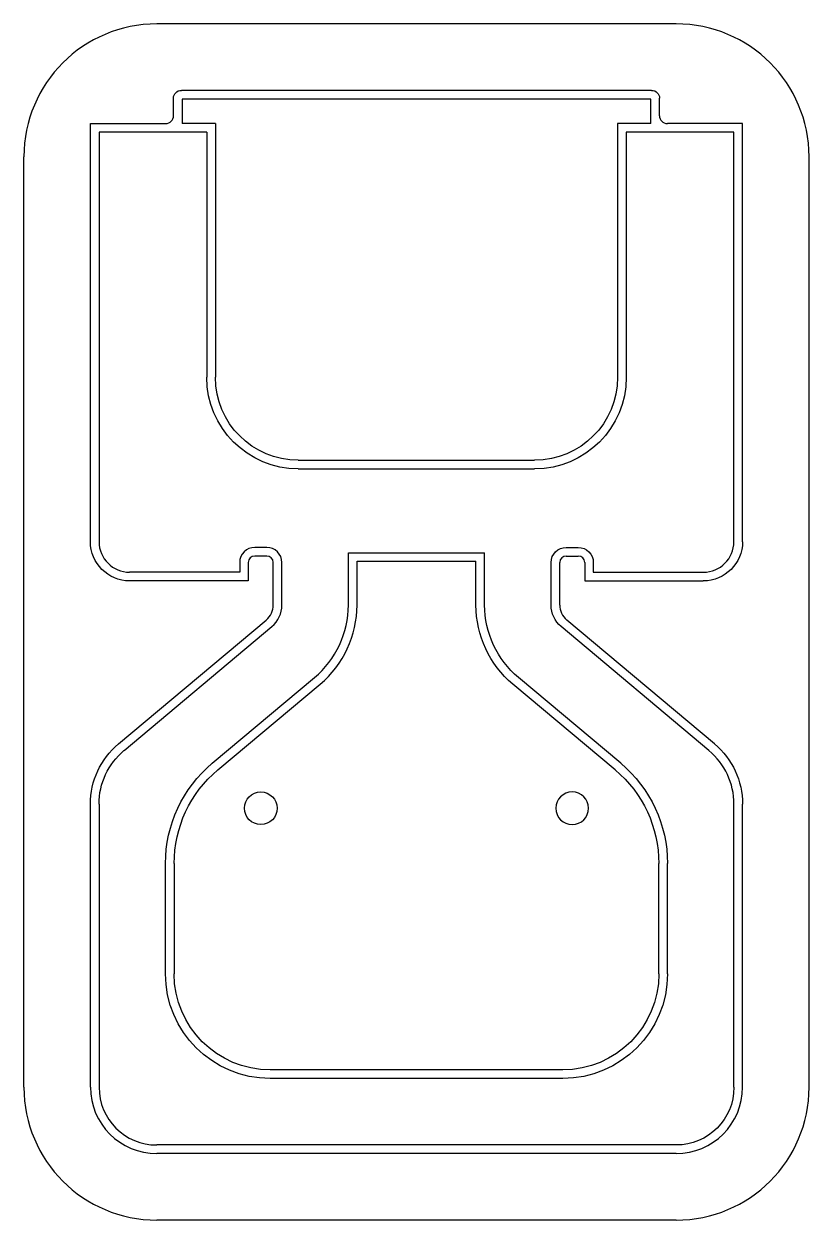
# Model space of a CAD drawing. Extents: x 102 to 702, y 25 to 939.
import ezdxf

# ---------------------------------------------------------------- set-up
doc = ezdxf.new("R2010")
doc.units = 0
doc.header["$LTSCALE"] = 12.7
doc.layers.add('VISIBLE', color=7, linetype='CONTINUOUS')

msp = doc.modelspace()

# ---------------------------------------------------------------- linework, layer by layer
at = {"layer": 'VISIBLE'}
for p, q in [((600.62, 939.26), (203.82, 939.26)), ((581.92, 888.46), (222.52, 888.46)), ((216.52, 869.06), (216.52, 882.46)), ((223.13, 881.85), (223.13, 863.06)), ((581.32, 881.85), (223.13, 881.85)), ((581.32, 863.06), (581.32, 881.85)), ((587.92, 869.06), (587.92, 882.46)), ((153.02, 543.46), (153.02, 863.06)), ((153.02, 863.06), (210.52, 863.06)), ((248.53, 863.06), (223.13, 863.06)), ((248.53, 863.06), (248.53, 669.11)), ((555.92, 863.06), (555.92, 669.11)), ((581.32, 863.06), (555.92, 863.06)), ((651.42, 863.06), (593.92, 863.06)), ((651.42, 543.46), (651.42, 863.06)), ((159.63, 856.45), (159.63, 543.46)), ((241.92, 856.45), (159.63, 856.45)), ((241.92, 856.45), (241.92, 669.11)), ((562.52, 856.45), (562.52, 669.11)), ((644.82, 856.45), (562.52, 856.45)), ((644.82, 543.46), (644.82, 856.45)), ((102.22, 126.46), (102.22, 837.66)), ((702.22, 126.46), (702.22, 837.66)), ((311.92, 605.72), (492.52, 605.72)), ((311.92, 599.11), (492.52, 599.11)), ((287.75, 539.11), (278.7, 539.11)), ((287.75, 532.51), (278.7, 532.51)), ((350.15, 535.05), (454.29, 535.05)), ((350.15, 495.05), (350.15, 535.05)), ((454.29, 495.05), (454.29, 535.05)), ((516.7, 539.11), (525.75, 539.11)), ((516.7, 532.51), (525.75, 532.51)), ((267.09, 527.51), (267.09, 520.06)), ((273.7, 527.51), (273.7, 513.46)), ((292.75, 495.05), (292.75, 527.51)), ((299.35, 495.05), (299.35, 527.51)), ((356.76, 495.05), (356.76, 528.45)), ((356.76, 528.45), (447.69, 528.45)), ((447.69, 495.05), (447.69, 528.45)), ((505.09, 495.05), (505.09, 527.51)), ((511.7, 495.05), (511.7, 527.51)), ((530.75, 527.51), (530.75, 513.46)), ((537.35, 527.51), (537.35, 520.06)), ((267.09, 520.06), (183.02, 520.06)), ((273.7, 513.46), (183.02, 513.46)), ((530.75, 513.46), (621.42, 513.46)), ((537.35, 520.06), (621.42, 520.06)), ((174.46, 388.8), (287.39, 483.56)), ((178.7, 383.74), (291.63, 478.5)), ((625.75, 383.74), (512.81, 478.5)), ((629.99, 388.8), (517.06, 483.56)), ((246.15, 374.02), (324.29, 439.59)), ((558.3, 374.02), (480.16, 439.59)), ((250.39, 368.96), (328.53, 434.53)), ((554.05, 368.96), (475.91, 434.53)), ((153.02, 126.46), (153.02, 342.84)), ((159.63, 342.84), (159.63, 126.46)), ((644.82, 126.46), (644.82, 342.84)), ((651.42, 126.46), (651.42, 342.84)), ((210.43, 213.06), (210.43, 297.42)), ((217.03, 297.42), (217.03, 213.06)), ((587.41, 213.06), (587.41, 297.42)), ((594.02, 213.06), (594.02, 297.42)), ((514.02, 139.67), (290.43, 139.67)), ((514.02, 133.06), (290.43, 133.06)), ((600.62, 82.26), (203.82, 82.26)), ((600.62, 75.66), (203.82, 75.66)), ((600.62, 24.86), (203.82, 24.86))]:
    msp.add_line(p, q, dxfattribs=at)
msp.add_circle((283.22, 339.67), 12.5, dxfattribs=at)
at = {"layer": 'VISIBLE', "extrusion": (0, 6.12323e-17, -1)}
msp.add_circle((-521.22, 339.67), 12.5, dxfattribs=at)
at = {"layer": 'VISIBLE'}
for centre, radius, start, end in [((203.82, 837.66), 101.6, 90, 180), ((600.62, 837.66), 101.6, 0, 90), ((210.52, 869.06), 6, 270, 0), ((593.92, 869.06), 6, 180, 270), ((183.02, 543.46), 23.4, 180, 270), ((621.42, 543.46), 23.4, 270, 360), ((278.7, 527.51), 11.6, 90, 180), ((278.7, 527.51), 5, 90, 180), ((287.75, 527.51), 11.6, 0, 90), ((287.75, 527.51), 5, 360, 90), ((516.7, 527.51), 5, 90, 180), ((525.75, 527.51), 5, 360, 90), ((277.75, 495.05), 15, 310, 0), ((277.75, 495.05), 21.6, 310, 0), ((277.75, 495.05), 72.4, 310, 0), ((277.75, 495.05), 79.01, 310, 360), ((526.7, 495.05), 15, 180, 230), ((591.42, 342.84), 53.4, 0, 50), ((203.82, 126.46), 101.6, 180, 270), ((203.82, 126.46), 50.8, 180, 270), ((203.82, 126.46), 44.2, 180, 270), ((600.62, 126.46), 101.6, 270, 0), ((600.62, 126.46), 50.8, 270, 0)]:
    msp.add_arc(centre, radius, start, end, dxfattribs=at)
at = {"layer": 'VISIBLE', "extrusion": (0, 6.12323e-17, -1)}
for centre, radius, start, end in [((-222.52, 882.46), 6, 0, 90), ((-581.92, 882.46), 6, 90, 180), ((-311.92, 669.11), 70, 270, 0), ((-311.92, 669.11), 63.4, 270, 0), ((-492.52, 669.11), 70, 180, 270), ((-492.52, 669.11), 63.4, 180, 270), ((-183.02, 543.46), 30, 270, 0), ((-621.42, 543.46), 30, 180, 270), ((-516.7, 527.51), 11.6, 0, 90), ((-525.75, 527.51), 11.6, 90, 180), ((-526.7, 495.05), 79.01, 310, 0), ((-526.7, 495.05), 72.4, 310, 0), ((-526.7, 495.05), 21.6, 310, 0), ((-213.02, 342.84), 60, 0, 50), ((-591.42, 342.84), 60, 130, 180), ((-213.02, 342.84), 53.4, 0, 50), ((-310.43, 297.42), 100, 0, 50), ((-310.43, 297.42), 93.4, 0, 50), ((-494.02, 297.42), 93.4, 130, 180), ((-494.02, 297.42), 100, 130, 180), ((-290.43, 213.06), 80, 270, 0), ((-290.43, 213.06), 73.4, 270, 0), ((-514.02, 213.06), 80, 180, 270), ((-514.02, 213.06), 73.4, 180, 270), ((-600.62, 126.46), 44.2, 180, 270)]:
    msp.add_arc(centre, radius, start, end, dxfattribs=at)

doc.saveas('drawing.dxf')
